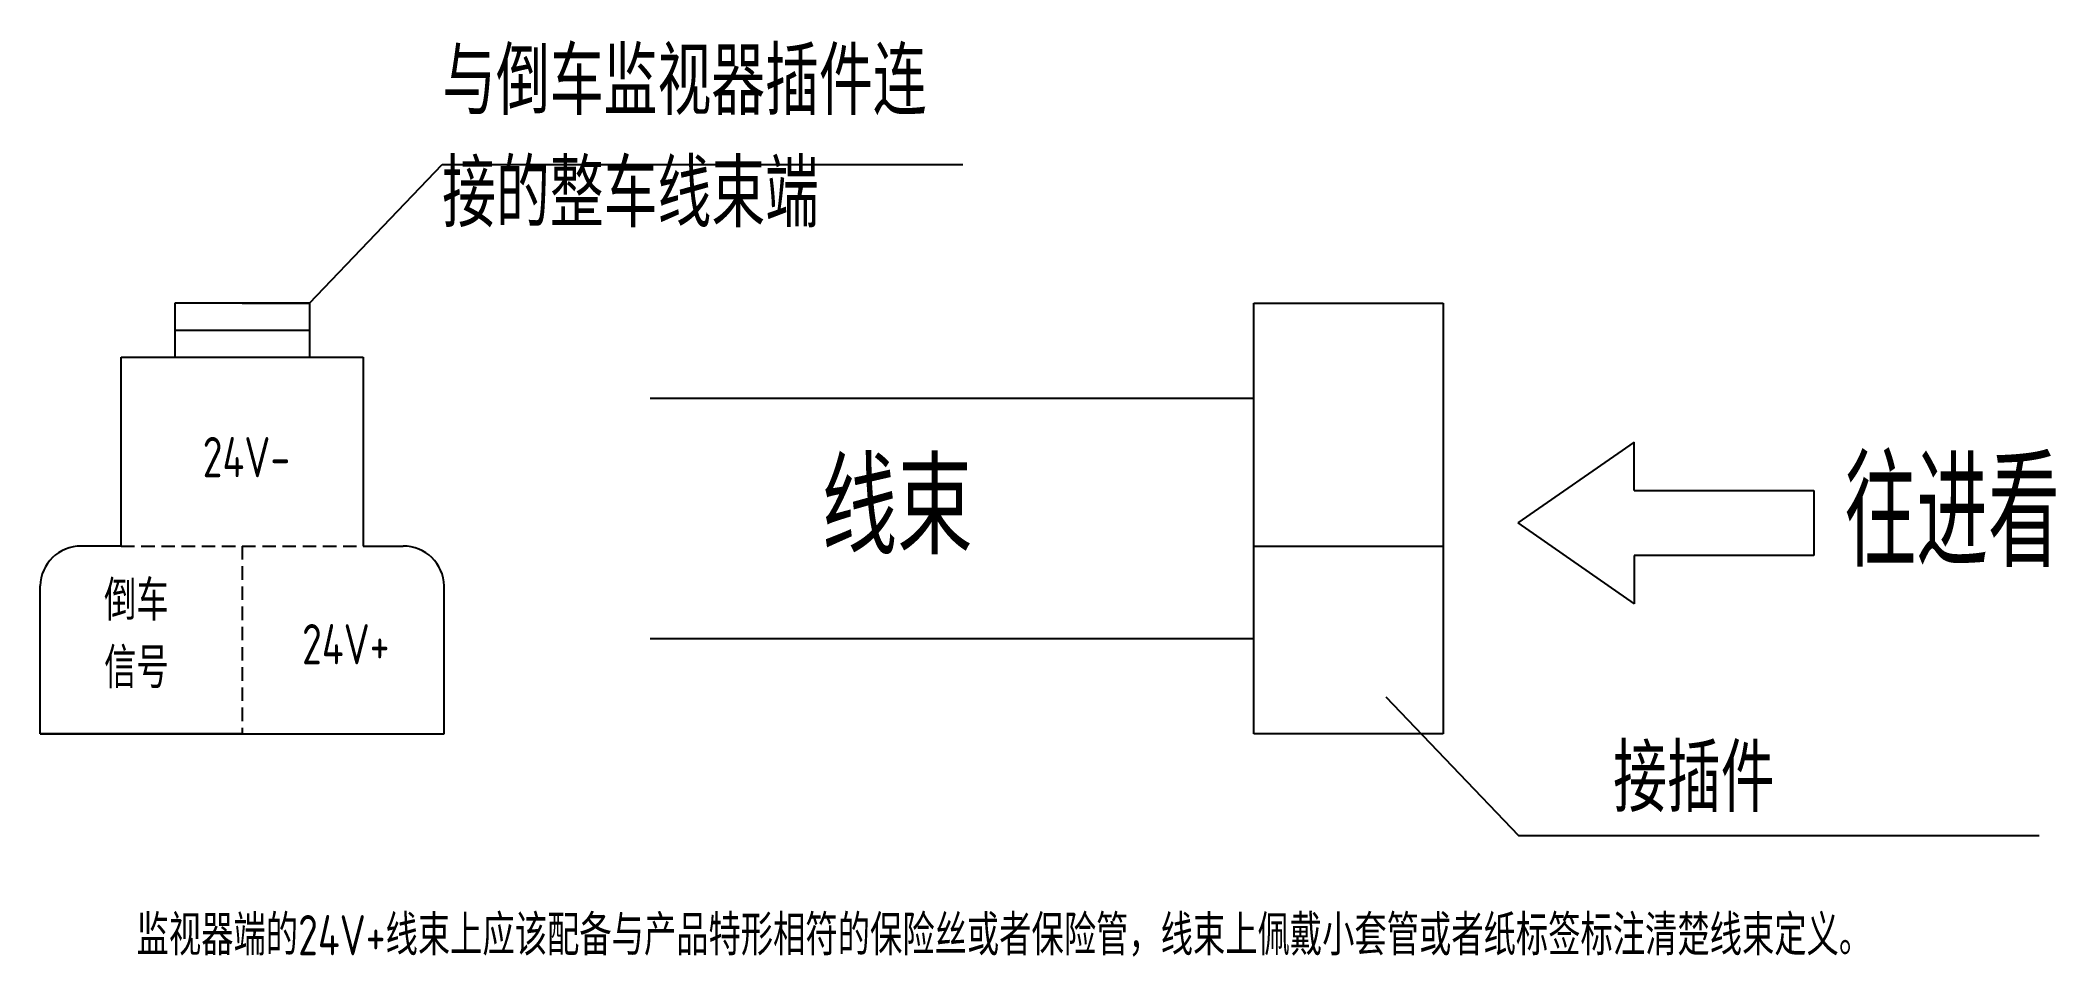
# Model space of a CAD drawing. Header units: millimetres. Extents: x 1170 to 1919, y 385 to 725.
import ezdxf

# ---------------------------------------------------------------- set-up
doc = ezdxf.new("R2010")
doc.units = ezdxf.units.MM
doc.header["$LTSCALE"] = 10
doc.linetypes.add('DASHED', pattern=[0.75, 0.5, -0.25])
doc.linetypes.add('PHANTOM', pattern=[2.5, 1.25, -0.25, 0.25, -0.25, 0.25, -0.25])
for name, color, linetype in [('5剖面线层', 2, 'Continuous'), ('6文字层', 3, 'Continuous'), ('9双点划线层', 6, 'PHANTOM')]:
    doc.layers.add(name, color=color, linetype=linetype)
doc.styles.add('PC_TEXTSTYLE', font='isocp.shx', dxfattribs={"width": 0.8, "bigfont": 'hzfs.shx'})

msp = doc.modelspace()

# ---------------------------------------------------------------- linework, layer by layer
at = {"layer": '5剖面线层'}
for p, q in [((1270.33, 627.7), (1319.64, 679.32)), ((1319.64, 679.32), (1513.09, 679.32)), ((1762.58, 576.13), (1719.29, 546.08)), ((1762.58, 558.13), (1762.58, 576.13)), ((1762.58, 558.13), (1829.28, 558.13)), ((1829.28, 558.13), (1829.28, 534.04)), ((1719.29, 546.08), (1762.58, 516.04)), ((1829.28, 534.04), (1762.58, 534.04)), ((1762.58, 534.04), (1762.58, 516.04)), ((1670.29, 481.56), (1719.61, 429.93)), ((1719.61, 429.93), (1913.05, 429.93))]:
    msp.add_line(p, q, dxfattribs=at)
at = {"layer": '6文字层'}
for p, q in [((1270.33, 627.7), (1220.33, 627.7)), ((1220.33, 627.7), (1220.33, 607.7)), ((1245.33, 627.7), (1270.33, 627.7)), ((1270.33, 627.7), (1270.33, 607.7)), ((1621.2, 467.7), (1621.2, 627.7)), ((1621.2, 627.7), (1691.6, 627.7)), ((1691.6, 627.7), (1691.6, 467.7)), ((1220.33, 617.7), (1270.33, 617.7)), ((1200.33, 607.7), (1290.33, 607.7)), ((1200.33, 537.5), (1200.33, 607.7)), ((1200.33, 607.7), (1290.33, 607.7)), ((1290.33, 607.7), (1290.33, 537.5)), ((1621.2, 592.34), (1396.95, 592.34)), ((1200.33, 537.5), (1185.52, 537.5)), ((1290.33, 537.5), (1305.13, 537.5)), ((1621.2, 537.5), (1691.6, 537.5)), ((1170.33, 467.7), (1170.33, 522.7)), ((1320.33, 467.7), (1320.33, 522.7)), ((1621.2, 503.06), (1396.95, 503.06)), ((1245.33, 467.7), (1170.33, 467.7)), ((1170.33, 467.7), (1320.33, 467.7)), ((1691.6, 467.7), (1621.2, 467.7))]:
    msp.add_line(p, q, dxfattribs=at)
at = {"layer": '6文字层', "linetype": 'DASHED'}
for p, q in [((1200.33, 537.5), (1290.33, 537.5)), ((1245.33, 537.5), (1245.33, 467.7))]:
    msp.add_line(p, q, dxfattribs=at)
at = {"layer": '6文字层'}
for centre, start, end in [((1185.33, 522.5), 89.24732, 179.24732), ((1305.33, 522.5), 0.75268, 90.75268)]:
    msp.add_arc(centre, 15, start, end, dxfattribs=at)

# ---------------------------------------------------------------- texts
at = {"attachment_point": 1, "style": 'PC_TEXTSTYLE'}
for s, insert, char_height, width in [('{\\C6;与倒车监视器插件连接的整车线束端}', (1319.64, 722.64), 25, 193.4432), ('{\\C6;线束}', (1460.69, 569.42), 35, 184.4581), ('{\\C6;接插件}', (1754.73, 463.71), 25, 115.1875)]:
    msp.add_mtext(s, dxfattribs=dict(at, insert=insert, char_height=char_height, width=width))
at = {"layer": '6文字层', "char_height": 15, "style": 'PC_TEXTSTYLE'}
for s, insert, width, attachment_point in [('{\\C1;24V-}', (1230.65, 578.05), 54.5372, 1), ('{\\C1;倒车  信号}', (1194.02, 504.73), 46.4117, 4), ('{\\C1;24V+}', (1267.57, 508.54), 54.5372, 1), ('{\\C1;监视器端的24V+线束上应该配备与产品特形相符的保险丝或者保险管，线束上佩戴小套管或者纸标签标注清楚线束定义。}', (1206.1, 400.45), 779.3747, 1)]:
    msp.add_mtext(s, dxfattribs=dict(at, insert=insert, width=width, attachment_point=attachment_point))
at = {"layer": '9双点划线层', "style": 'PC_TEXTSTYLE', "width": 0.667}
msp.add_text('往进看', height=40, dxfattribs=at).set_placement((1840.7, 529.88))

doc.saveas('drawing.dxf')
